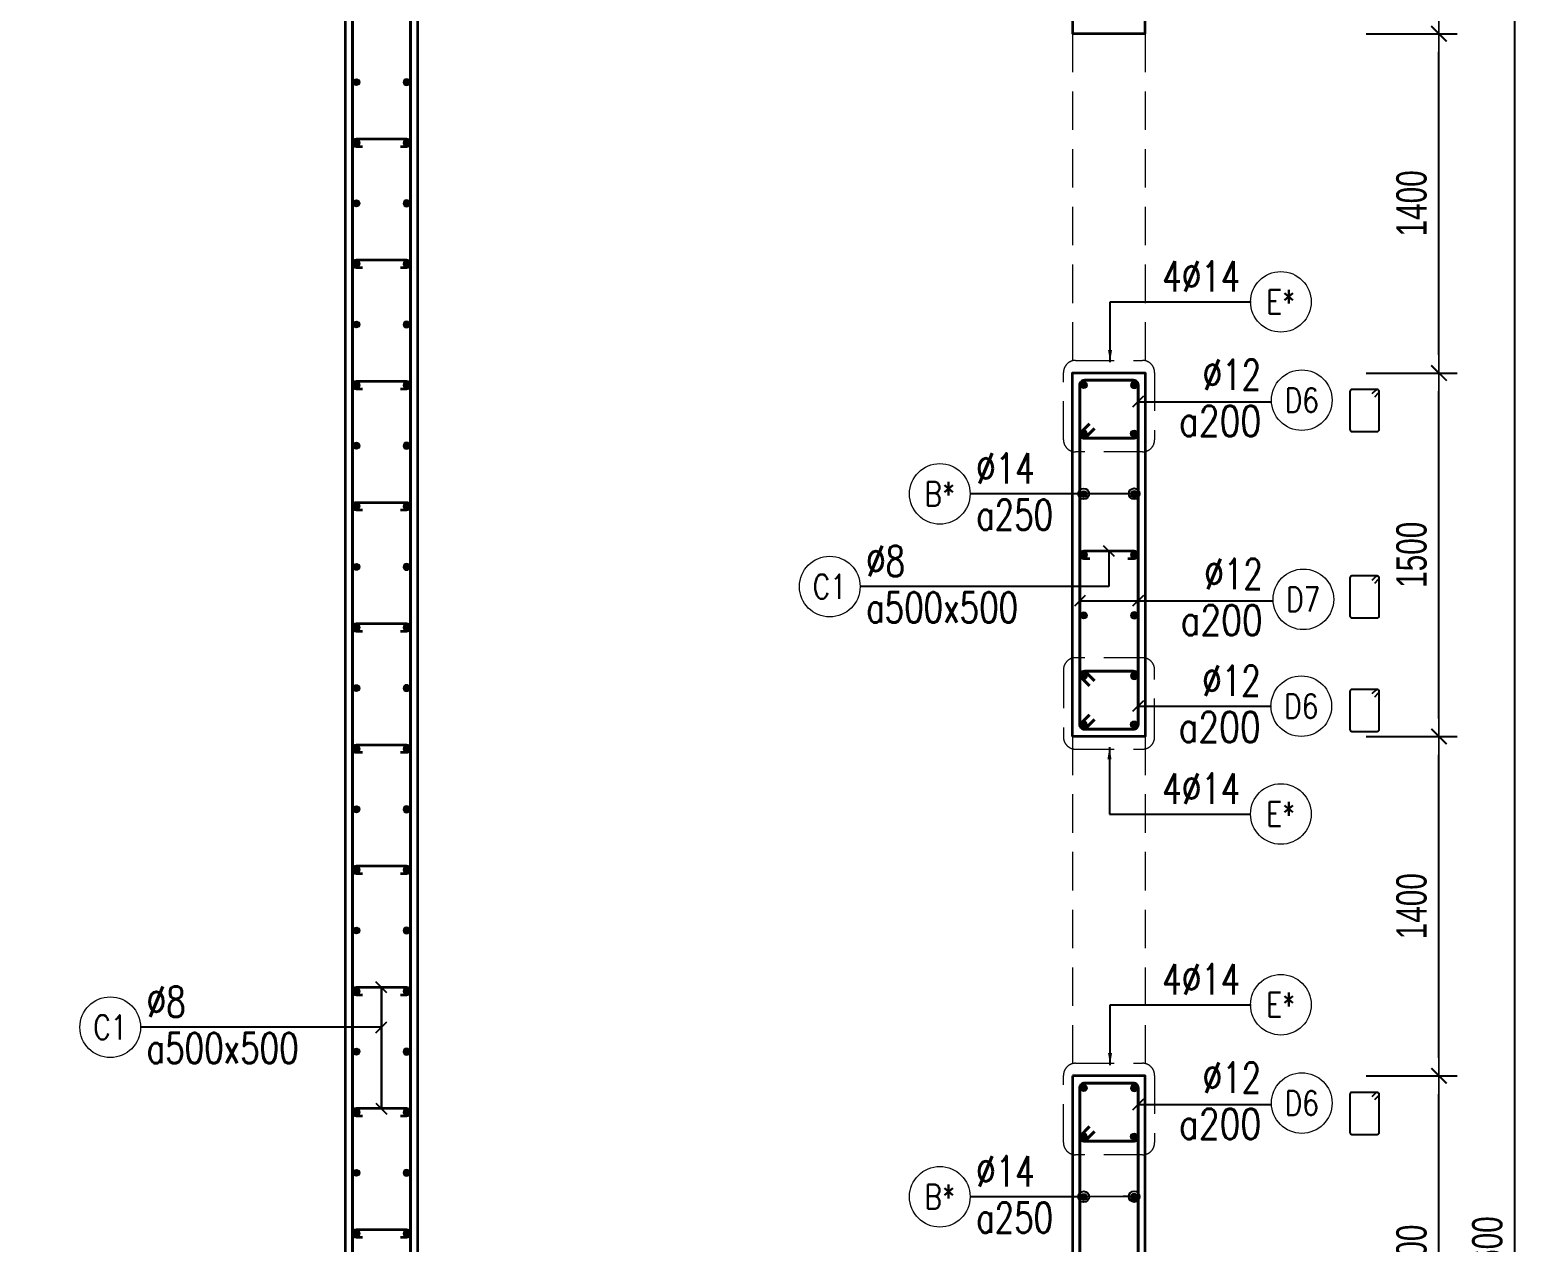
# Model space of a CAD drawing. Header units: millimetres. Extents: x 988833 to 1318015, y -9365 to 47591.
# Drawn here: x 1160652 to 1166849, y 39270 to 44274 of the extents above; entities that cross this region are included whole.
import ezdxf
from ezdxf.enums import TextEntityAlignment as Align

# ---------------------------------------------------------------- set-up
doc = ezdxf.new("R2010")
doc.units = ezdxf.units.MM
doc.header["$MEASUREMENT"] = 0
doc.linetypes.add('HIDDEN2', pattern=[4.7625, 3.175, -1.5875])
doc.layers.get('0').update_dxf_attribs({"lineweight": 20})
doc.layers.get('Defpoints').update_dxf_attribs({"color": 151, "lineweight": 9})
for name, color, linetype, lineweight in [('KC-LEADER', 153, 'Continuous', 18), ('KC-THEP', 6, 'Continuous', 40), ('NDC_S_BEAM', 3, 'HIDDEN2', 20), ('NDC_S_DIM', 1, 'Continuous', 15), ('NDC_S_HIDDEN', 8, 'HIDDEN2', 13), ('NDC_S_LEADER', 1, 'Continuous', 15), ('NDC_S_REBAR', 4, 'Continuous', 35), ('NDC_S_STIRRUP', 4, 'Continuous', 40), ('NDC_S_VN TEXT', 7, 'Continuous', 20), ('NDC_S_WALL', 6, 'Continuous', 35)]:
    doc.layers.add(name, color=color, linetype=linetype, lineweight=lineweight)
doc.layers.add('Ligature', color=1, linetype='Continuous')
doc.styles.add('NDC_ARIAL', font='arial.ttf', dxfattribs={"width": 0.85})
doc.styles.add('NDC_DIM', font='', dxfattribs={"width": 0.75})
doc.styles.add('NDC_EN TXT', font='romans.shx', dxfattribs={"width": 0.8})
doc.styles.get('NDC_DIM').set_extended_font_data('Dotum')
doc.dimstyles.new('NDC_1-50', dxfattribs={"dimscale": 50, "dimtxt": 2.5, "dimasz": 1, "dimexe": 1.5, "dimexo": 0, "dimgap": 0.8, "dimtad": 1, "dimdec": 0, "dimdsep": 46, "dimtxsty": 'NDC_ARIAL', "dimblk": 'DIMMARK', "dimcen": 49999.938995, "dimdle": 1.5, "dimclrd": 1, "dimclre": 1, "dimclrt": 3, "dimadec": 0, "dimazin": 0, "dimtfac": 1, "dimtdec": 0, "dimtix": 1, "dimtmove": 2, "dimatfit": 3, "dimfxl": 1, "dimarcsym": 0})
doc.dimstyles.new('NDC_dim_30', dxfattribs={"dimscale": 30, "dimtxt": 2.5, "dimasz": 1.5, "dimexe": 1.5, "dimexo": 2.5, "dimgap": 1, "dimtad": 1, "dimdec": 0, "dimzin": 0, "dimdsep": 46, "dimtxsty": 'NDC_DIM', "dimblk": 'DIMMARK', "dimcen": 0.09, "dimdle": 1.2, "dimclrd": 1, "dimclre": 1, "dimclrt": 3, "dimadec": 0, "dimazin": 0, "dimtfac": 1, "dimtdec": 0, "dimtix": 1, "dimtofl": 0, "dimtmove": 0, "dimatfit": 3, "dimfxl": 6, "dimfxlon": 1, "dimtolj": 1, "dimtzin": 0, "dimarcsym": 0})
doc.dimstyles.new('NDC_dim_50', dxfattribs={"dimscale": 50, "dimtxt": 2.5, "dimasz": 1.5, "dimexe": 1.5, "dimexo": 2.5, "dimgap": 1, "dimtad": 1, "dimdec": 0, "dimzin": 0, "dimdsep": 46, "dimtxsty": 'NDC_DIM', "dimblk": 'DIMMARK', "dimcen": 0.09, "dimdle": 1.2, "dimclrd": 1, "dimclre": 1, "dimclrt": 3, "dimadec": 0, "dimazin": 0, "dimtfac": 1, "dimtdec": 0, "dimtix": 1, "dimtofl": 0, "dimtmove": 0, "dimatfit": 3, "dimfxl": 6, "dimfxlon": 1, "dimtolj": 1, "dimtzin": 0, "dimarcsym": 0})

# ---------------------------------------------------------------- blocks, each defined once
blk = doc.blocks.new('THEP')
at = {"layer": 'KC-LEADER', "color": 6}
blk.add_circle((0, 0), 14, dxfattribs=at)
at = {"layer": 'KC-THEP'}
for p, q in [((-14, 0), (14, 0)), ((9.9, 9.9), (-9.9, -9.9)), ((-9.9, 9.9), (9.9, -9.9)), ((0, 14), (0, -14))]:
    blk.add_line(p, q, dxfattribs=at)
blk = doc.blocks.new('DIMMARK')
at = {"layer": 'NDC_S_DIM', "color": 1}
blk.add_line((-1.5, 0), (1, 0), dxfattribs=at)
at = {"layer": 'NDC_S_DIM', "color": 2, "const_width": 0.1}
blk.add_lwpolyline([(-0.424, -0.424), (0.424, 0.424)], dxfattribs=at)
blk = doc.blocks.new('*U11')
blk.add_circle((-2.5, 0), 2.5)
at = {"layer": 'NDC_S_VN TEXT', "color": 3, "style": 'NDC_EN TXT', "width": 0.75}
for tag, p in [('DK1', (0.5, 0.85)), ('KC1', (0.5, -2.97))]:
    blk.add_attdef(tag, p, '', height=2.5, dxfattribs=at)
at = {"layer": 'NDC_S_VN TEXT', "color": 7, "style": 'NDC_EN TXT', "width": 0.8}
blk.add_attdef('SH2', text='', height=2, dxfattribs=at).set_placement((-2.5, 0), align=Align.MIDDLE)
blk = doc.blocks.new('*U9')
blk.add_circle((2.5, 0), 2.5)
at = {"layer": 'NDC_S_VN TEXT', "color": 3, "style": 'NDC_EN TXT', "width": 0.75}
blk.add_attdef('DK2', text='', height=2.5, dxfattribs=at).set_placement((-0.85, 0.85), align=Align.RIGHT)
at = {"layer": 'NDC_S_VN TEXT', "color": 7, "style": 'NDC_EN TXT', "width": 0.8}
blk.add_attdef('SH3', text='', height=2, dxfattribs=at).set_placement((2.5, 0), align=Align.MIDDLE)
blk = doc.blocks.new('*U10')
blk.add_circle((2.5, 0), 2.5)
at = {"layer": 'NDC_S_VN TEXT', "color": 3, "style": 'NDC_EN TXT'}
for tag, width, p in [('DK2', 0.75, (-0.85, 0.85)), ('KC2', 0.8, (-0.85, -2.97))]:
    blk.add_attdef(tag, text='', height=2.5, dxfattribs=dict(at, width=width)).set_placement(p, align=Align.RIGHT)
at = {"layer": 'NDC_S_VN TEXT', "color": 7, "style": 'NDC_EN TXT', "width": 0.8}
blk.add_attdef('SH3', text='', height=2, dxfattribs=at).set_placement((2.5, 0), align=Align.MIDDLE)
blk = doc.blocks.new('*D734')
at = {"layer": 'Defpoints', "color": 0, "ltscale": 200, "transparency": 16777216}
for p in [(1165250.5, 45009.4), (1166773.9, 45009.4), (1165250.5, 33409.7)]:
    blk.add_point(p, dxfattribs=at)
at = {"layer": 'NDC_S_DIM', "color": 1, "lineweight": -2, "ltscale": 200, "transparency": 16777216}
for p, q in [((1166473.9, 45009.4), (1166848.9, 45009.4)), ((1166773.9, 33484.7), (1166773.9, 44934.4)), ((1166473.9, 33409.7), (1166848.9, 33409.7))]:
    blk.add_line(p, q, dxfattribs=at)
at = {"layer": 'NDC_S_DIM', "color": 1, "lineweight": -2, "ltscale": 200, "transparency": 16777216, "xscale": 75, "yscale": 75, "zscale": 75}
for p, rotation in [((1166773.9, 45009.4), 90), ((1166773.9, 33409.7), 270)]:
    blk.add_blockref('DIMMARK', p, dxfattribs=dict(at, rotation=rotation))
at = {"layer": 'NDC_S_DIM', "color": 3, "ltscale": 200, "transparency": 16777216, "insert": (1166661.3, 39209.6), "char_height": 125, "attachment_point": 5, "rotation": 90, "style": 'NDC_DIM'}
blk.add_mtext('\\A1;11600', dxfattribs=at)
blk = doc.blocks.new('*D749')
at = {"layer": 'Defpoints', "color": 0, "ltscale": 200, "transparency": 16777216}
for p in [(1165196.8, 39959.4), (1166461.3, 39959.4), (1165196.8, 38459.4)]:
    blk.add_point(p, dxfattribs=at)
at = {"layer": 'NDC_S_DIM', "color": 1, "lineweight": -2, "ltscale": 200, "transparency": 16777216}
for p, q in [((1166161.3, 39959.4), (1166536.3, 39959.4)), ((1166461.3, 38534.4), (1166461.3, 39884.4)), ((1166161.3, 38459.4), (1166536.3, 38459.4))]:
    blk.add_line(p, q, dxfattribs=at)
at = {"layer": 'NDC_S_DIM', "color": 1, "lineweight": -2, "ltscale": 200, "transparency": 16777216, "xscale": 75, "yscale": 75, "zscale": 75}
for p, rotation in [((1166461.3, 39959.4), 90), ((1166461.3, 38459.4), 270)]:
    blk.add_blockref('DIMMARK', p, dxfattribs=dict(at, rotation=rotation))
at = {"layer": 'NDC_S_DIM', "color": 3, "ltscale": 200, "transparency": 16777216, "insert": (1166348.7, 39209.4), "char_height": 125, "attachment_point": 5, "rotation": 90, "style": 'NDC_DIM'}
blk.add_mtext('\\A1;1500', dxfattribs=at)
blk = doc.blocks.new('*D750')
at = {"layer": 'Defpoints', "color": 0, "ltscale": 200, "transparency": 16777216}
for p in [(1165196.8, 41359.4), (1166461.3, 41359.4), (1165196.8, 39959.4)]:
    blk.add_point(p, dxfattribs=at)
at = {"layer": 'NDC_S_DIM', "color": 1, "lineweight": -2, "ltscale": 200, "transparency": 16777216}
for p, q in [((1166161.3, 41359.4), (1166536.3, 41359.4)), ((1166461.3, 40034.4), (1166461.3, 41284.4)), ((1166161.3, 39959.4), (1166536.3, 39959.4))]:
    blk.add_line(p, q, dxfattribs=at)
at = {"layer": 'NDC_S_DIM', "color": 1, "lineweight": -2, "ltscale": 200, "transparency": 16777216, "xscale": 75, "yscale": 75, "zscale": 75}
for p, rotation in [((1166461.3, 41359.4), 90), ((1166461.3, 39959.4), 270)]:
    blk.add_blockref('DIMMARK', p, dxfattribs=dict(at, rotation=rotation))
at = {"layer": 'NDC_S_DIM', "color": 3, "ltscale": 200, "transparency": 16777216, "insert": (1166348.7, 40659.4), "char_height": 125, "attachment_point": 5, "rotation": 90, "style": 'NDC_DIM'}
blk.add_mtext('\\A1;1400', dxfattribs=at)
blk = doc.blocks.new('*D751')
at = {"layer": 'Defpoints', "color": 0, "ltscale": 200, "transparency": 16777216}
for p in [(1165196.8, 42859.4), (1166461.3, 42859.4), (1165196.8, 41359.4)]:
    blk.add_point(p, dxfattribs=at)
at = {"layer": 'NDC_S_DIM', "color": 1, "lineweight": -2, "ltscale": 200, "transparency": 16777216}
for p, q in [((1166161.3, 42859.4), (1166536.3, 42859.4)), ((1166461.3, 41434.4), (1166461.3, 42784.4)), ((1166161.3, 41359.4), (1166536.3, 41359.4))]:
    blk.add_line(p, q, dxfattribs=at)
at = {"layer": 'NDC_S_DIM', "color": 1, "lineweight": -2, "ltscale": 200, "transparency": 16777216, "xscale": 75, "yscale": 75, "zscale": 75}
for p, rotation in [((1166461.3, 42859.4), 90), ((1166461.3, 41359.4), 270)]:
    blk.add_blockref('DIMMARK', p, dxfattribs=dict(at, rotation=rotation))
at = {"layer": 'NDC_S_DIM', "color": 3, "ltscale": 200, "transparency": 16777216, "insert": (1166348.7, 42109.4), "char_height": 125, "attachment_point": 5, "rotation": 90, "style": 'NDC_DIM'}
blk.add_mtext('\\A1;1500', dxfattribs=at)
blk = doc.blocks.new('*D752')
at = {"layer": 'Defpoints', "color": 0, "ltscale": 200, "transparency": 16777216}
for p in [(1165196.8, 44259.4), (1166461.3, 44259.4), (1165196.8, 42859.4)]:
    blk.add_point(p, dxfattribs=at)
at = {"layer": 'NDC_S_DIM', "color": 1, "lineweight": -2, "ltscale": 200, "transparency": 16777216}
for p, q in [((1166161.3, 44259.4), (1166536.3, 44259.4)), ((1166461.3, 42934.4), (1166461.3, 44184.4)), ((1166161.3, 42859.4), (1166536.3, 42859.4))]:
    blk.add_line(p, q, dxfattribs=at)
at = {"layer": 'NDC_S_DIM', "color": 1, "lineweight": -2, "ltscale": 200, "transparency": 16777216, "xscale": 75, "yscale": 75, "zscale": 75}
for p, rotation in [((1166461.3, 44259.4), 90), ((1166461.3, 42859.4), 270)]:
    blk.add_blockref('DIMMARK', p, dxfattribs=dict(at, rotation=rotation))
at = {"layer": 'NDC_S_DIM', "color": 3, "ltscale": 200, "transparency": 16777216, "insert": (1166348.7, 43559.4), "char_height": 125, "attachment_point": 5, "rotation": 90, "style": 'NDC_DIM'}
blk.add_mtext('\\A1;1400', dxfattribs=at)
blk = doc.blocks.new('*D753')
at = {"layer": 'Defpoints', "color": 0, "ltscale": 200, "transparency": 16777216}
for p in [(1164950.5, 44909.4), (1166461.3, 44909.4), (1165196.8, 44259.4)]:
    blk.add_point(p, dxfattribs=at)
at = {"layer": 'NDC_S_DIM', "color": 1, "lineweight": -2, "ltscale": 200, "transparency": 16777216}
for p, q in [((1166161.3, 44909.4), (1166536.3, 44909.4)), ((1166461.3, 44334.4), (1166461.3, 44834.4)), ((1166161.3, 44259.4), (1166536.3, 44259.4))]:
    blk.add_line(p, q, dxfattribs=at)
at = {"layer": 'NDC_S_DIM', "color": 1, "lineweight": -2, "ltscale": 200, "transparency": 16777216, "xscale": 75, "yscale": 75, "zscale": 75}
for p, rotation in [((1166461.3, 44909.4), 90), ((1166461.3, 44259.4), 270)]:
    blk.add_blockref('DIMMARK', p, dxfattribs=dict(at, rotation=rotation))
at = {"layer": 'NDC_S_DIM', "color": 3, "ltscale": 200, "transparency": 16777216, "insert": (1166348.7, 44584.4), "char_height": 125, "attachment_point": 5, "rotation": 90, "style": 'NDC_DIM'}
blk.add_mtext('\\A1;650', dxfattribs=at)

msp = doc.modelspace()

# ---------------------------------------------------------------- linework, layer by layer
at = {"layer": 'Ligature'}
for points in [[(1166196.5, 42761.6), (1166212.5, 42777.6, 0.668179), (1166206.7, 42791.5), (1166102.1, 42791.5, 0.414214), (1166093.9, 42783.4), (1166093.9, 42626.3, 0.414214), (1166102.1, 42618.1), (1166206.7, 42618.1, 0.414214), (1166214.9, 42626.3), (1166214.9, 42783.4, 0.668179), (1166201, 42789.1), (1166185, 42773.2)], [(1166196.5, 41992.5), (1166212.5, 42008.5, 0.668179), (1166206.7, 42022.4), (1166102.1, 42022.4, 0.414214), (1166093.9, 42014.2), (1166093.9, 41857.1, 0.414214), (1166102.1, 41849), (1166206.7, 41849, 0.414214), (1166214.9, 41857.1), (1166214.9, 42014.2, 0.668179), (1166200.9, 42020), (1166185, 42004)], [(1166196.5, 41523.9), (1166212.5, 41539.9, 0.668179), (1166206.7, 41553.8), (1166102.1, 41553.8, 0.414214), (1166093.9, 41545.7), (1166093.9, 41388.5, 0.414214), (1166102.1, 41380.4), (1166206.7, 41380.4, 0.414214), (1166214.9, 41388.5), (1166214.9, 41545.7, 0.668179), (1166200.9, 41551.4), (1166185, 41535.5)], [(1166196.5, 39861.6), (1166212.5, 39877.6, 0.668179), (1166206.7, 39891.5), (1166102.1, 39891.5, 0.414214), (1166093.9, 39883.4), (1166093.9, 39726.3, 0.414214), (1166102.1, 39718.1), (1166206.7, 39718.1, 0.414214), (1166214.9, 39726.3), (1166214.9, 39883.4, 0.668179), (1166201, 39889.1), (1166185, 39873.2)]]:
    msp.add_lwpolyline(points, format="xyb", dxfattribs=at)
at = {"layer": 'NDC_S_BEAM', "ltscale": 50}
for p, q in [((1164950.5, 44259.4), (1164950.5, 42859.4)), ((1165250.5, 44259.4), (1165250.5, 42859.4)), ((1164950.5, 41359.4), (1164950.5, 39959.4)), ((1165250.5, 41359.4), (1165250.5, 39959.4))]:
    msp.add_line(p, q, dxfattribs=at)
at = {"layer": 'NDC_S_HIDDEN', "ltscale": 50}
for points in [[(1164962.9, 42911.5), (1165238.7, 42911.5, -0.414214), (1165288.7, 42861.5), (1165288.7, 42583.9, -0.414214), (1165238.7, 42533.9), (1164962.9, 42533.9, -0.414214), (1164912.9, 42583.9), (1164912.9, 42861.5, -0.414214)], [(1164962.9, 41307.4), (1165238.7, 41307.4, 0.414214), (1165288.7, 41357.4), (1165288.7, 41634.9, 0.414214), (1165238.7, 41684.9), (1164962.9, 41684.9, 0.414214), (1164912.9, 41634.9), (1164912.9, 41357.4, 0.414214)], [(1164962.9, 40011.5), (1165238.7, 40011.5, -0.414214), (1165288.7, 39961.5), (1165288.7, 39683.9, -0.414214), (1165238.7, 39633.9), (1164962.9, 39633.9, -0.414214), (1164912.9, 39683.9), (1164912.9, 39961.5, -0.414214)]]:
    msp.add_lwpolyline(points, format="xyb", close=True, dxfattribs=at)
at = {"layer": 'NDC_S_REBAR'}
for points in [[(1162179, 43794.4), (1162204, 43794.4, 1), (1162204, 43824.4), (1161997, 43824.4, 1), (1161997, 43794.4), (1162022, 43794.4)], [(1162179, 43294.4), (1162204, 43294.4, 1), (1162204, 43324.4), (1161997, 43324.4, 1), (1161997, 43294.4), (1162022, 43294.4)], [(1162179, 42794.4), (1162204, 42794.4, 1), (1162204, 42824.4), (1161997, 42824.4, 1), (1161997, 42794.4), (1162022, 42794.4)], [(1162179, 42294.4), (1162204, 42294.4, 1), (1162204, 42324.4), (1161997, 42324.4, 1), (1161997, 42294.4), (1162022, 42294.4)], [(1165179, 42094.4), (1165204, 42094.4, 1), (1165204, 42124.4), (1164997, 42124.4, 1), (1164997, 42094.4), (1165022, 42094.4)], [(1162179, 41794.4), (1162204, 41794.4, 1), (1162204, 41824.4), (1161997, 41824.4, 1), (1161997, 41794.4), (1162022, 41794.4)], [(1162179, 41294.4), (1162204, 41294.4, 1), (1162204, 41324.4), (1161997, 41324.4, 1), (1161997, 41294.4), (1162022, 41294.4)], [(1162179, 40794.4), (1162204, 40794.4, 1), (1162204, 40824.4), (1161997, 40824.4, 1), (1161997, 40794.4), (1162022, 40794.4)], [(1162179, 40294.4), (1162204, 40294.4, 1), (1162204, 40324.4), (1161997, 40324.4, 1), (1161997, 40294.4), (1162022, 40294.4)], [(1162179, 39794.4), (1162204, 39794.4, 1), (1162204, 39824.4), (1161997, 39824.4, 1), (1161997, 39794.4), (1162022, 39794.4)], [(1162179, 39294.4), (1162204, 39294.4, 1), (1162204, 39324.4), (1161997, 39324.4, 1), (1161997, 39294.4), (1162022, 39294.4)]]:
    msp.add_lwpolyline(points, format="xyb", dxfattribs=at)
at = {"layer": 'NDC_S_STIRRUP'}
for points in [[(1162020.5, 33099.4), (1161980.5, 33059.4, 0.414214), (1162000.5, 33039.4), (1162200.5, 33039.4, 0.414214), (1162220.5, 33059.4), (1162220.5, 45359.4, 0.414214), (1162200.5, 45379.4), (1162000.5, 45379.4, 0.414214), (1161980.5, 45359.4), (1161980.5, 33059.4, 0.414214), (1162000.5, 33039.4), (1162040.5, 33079.4)], [(1165020.5, 41449.4), (1164980.5, 41409.4, 0.414214), (1165000.5, 41389.4), (1165200.5, 41389.4, 0.414214), (1165220.5, 41409.4), (1165220.5, 42809.4, 0.414214), (1165200.5, 42829.4), (1165000.5, 42829.4, 0.414214), (1164980.5, 42809.4), (1164980.5, 41409.4, 0.414214), (1165000.5, 41389.4), (1165040.5, 41429.4)], [(1165020.5, 42650), (1164980.5, 42610, 0.414214), (1165000.5, 42590), (1165200.5, 42590, 0.414214), (1165220.5, 42610), (1165220.5, 42809.4, 0.414214), (1165200.5, 42829.4), (1165000.5, 42829.4, 0.414214), (1164980.5, 42809.4), (1164980.5, 42610, 0.414214), (1165000.5, 42590), (1165040.5, 42630)], [(1165020.5, 41568.9), (1164980.5, 41608.9, -0.414214), (1165000.5, 41628.9), (1165200.5, 41628.9, -0.414214), (1165220.5, 41608.9), (1165220.5, 41409.4, -0.414214), (1165200.5, 41389.4), (1165000.5, 41389.4, -0.414214), (1164980.5, 41409.4), (1164980.5, 41608.9, -0.414214), (1165000.5, 41628.9), (1165040.5, 41588.9)], [(1165020.5, 38549.4), (1164980.5, 38509.4, 0.414214), (1165000.5, 38489.4), (1165200.5, 38489.4, 0.414214), (1165220.5, 38509.4), (1165220.5, 39909.4, 0.414214), (1165200.5, 39929.4), (1165000.5, 39929.4, 0.414214), (1164980.5, 39909.4), (1164980.5, 38509.4, 0.414214), (1165000.5, 38489.4), (1165040.5, 38529.4)], [(1165020.5, 39750), (1164980.5, 39710, 0.414214), (1165000.5, 39690), (1165200.5, 39690, 0.414214), (1165220.5, 39710), (1165220.5, 39909.4, 0.414214), (1165200.5, 39929.4), (1165000.5, 39929.4, 0.414214), (1164980.5, 39909.4), (1164980.5, 39710, 0.414214), (1165000.5, 39690), (1165040.5, 39730)]]:
    msp.add_lwpolyline(points, format="xyb", dxfattribs=at)
at = {"layer": 'NDC_S_WALL'}
for points in [[(1159250.5, 44259.5), (1159250.5, 44909.5), (1161950.5, 44909.5), (1161950.5, 33509.5), (1159250.5, 33509.5), (1159250.5, 34159.5), (1158950.5, 34159.5), (1158950.5, 33009.5), (1165250.5, 33009.5), (1165250.5, 33009.5), (1165250.5, 34159.5), (1164950.5, 34159.5), (1164950.5, 33509.5), (1164950.5, 33509.5), (1162250.5, 33509.5), (1162250.5, 44909.5), (1164950.5, 44909.5), (1164950.5, 44909.5), (1164950.5, 44259.5), (1165250.5, 44259.5), (1165250.5, 45409.5), (1165250.5, 45409.5), (1158950.5, 45409.5), (1158950.5, 44259.5)], [(1164950.5, 41359.5), (1164950.5, 42859.5), (1165250.5, 42859.5), (1165250.5, 41359.5), (1164950.5, 41359.5)], [(1164950.5, 39959.5), (1164950.5, 38459.5), (1165250.5, 38459.5), (1165250.5, 39959.5), (1164950.5, 39959.5)]]:
    msp.add_lwpolyline(points, dxfattribs=at)

# ---------------------------------------------------------------- block references
at = {"layer": 'KC-THEP'}
for p, rotation in [((1161997, 44059.4), 189.6685644363809), ((1161997, 43809.4), 189.6685644363809), ((1161997, 43559.4), 189.6685644363809), ((1161997, 43309.4), 189.6685644363809), ((1161997, 43059.4), 189.6685644363809), ((1161997, 42809.4), 189.6685644363809), ((1164997, 42809.4), 189.6685644363809), ((1165204, 42609.4), 9.668564436380926), ((1161997, 42559.4), 189.6685644363809), ((1164997, 42359.4), 189.6685644363809), ((1161997, 42309.4), 189.6685644363809), ((1164997, 42109.4), 189.6685644363809), ((1161997, 42059.4), 189.6685644363809), ((1164997, 41859.4), 189.6685644363809), ((1161997, 41809.4), 189.6685644363809), ((1164997, 41609.4), 189.6685644363809), ((1161997, 41559.4), 189.6685644363809), ((1165204, 41409.4), 9.668564436380946), ((1161997, 41309.4), 189.6685644363809), ((1161997, 41059.4), 189.6685644363809), ((1161997, 40809.4), 189.6685644363809), ((1161997, 40559.4), 189.6685644363809), ((1161997, 40309.4), 189.6685644363809), ((1161997, 40059.4), 189.6685644363809), ((1164997, 39909.4), 189.6685644363809), ((1161997, 39809.4), 189.6685644363809), ((1165204, 39709.4), 9.668564436380926), ((1161997, 39559.4), 189.6685644363809), ((1164997, 39459.4), 189.6685644363809), ((1161997, 39309.4), 189.6685644363809)]:
    msp.add_blockref('THEP', p, dxfattribs=dict(at, rotation=rotation))
at = {"layer": 'KC-THEP', "xscale": -1}
for p, rotation in [((1162204, 44059.4), 170.331435563619), ((1162204, 43809.4), 170.331435563619), ((1162204, 43559.4), 170.331435563619), ((1162204, 43309.4), 170.331435563619), ((1162204, 43059.4), 170.331435563619), ((1162204, 42809.4), 170.331435563619), ((1165204, 42809.4), 170.331435563619), ((1164997, 42609.4), 350.3314355636191), ((1162204, 42559.4), 170.331435563619), ((1165204, 42359.4), 170.331435563619), ((1162204, 42309.4), 170.331435563619), ((1165204, 42109.4), 170.331435563619), ((1162204, 42059.4), 170.331435563619), ((1165204, 41859.4), 170.331435563619), ((1162204, 41809.4), 170.331435563619), ((1165204, 41609.4), 170.331435563619), ((1162204, 41559.4), 170.331435563619), ((1164997, 41409.4), 350.3314355636191), ((1162204, 41309.4), 170.331435563619), ((1162204, 41059.4), 170.331435563619), ((1162204, 40809.4), 170.331435563619), ((1162204, 40559.4), 170.331435563619), ((1162204, 40309.4), 170.331435563619), ((1162204, 40059.4), 170.331435563619), ((1165204, 39909.4), 170.331435563619), ((1162204, 39809.4), 170.331435563619), ((1164997, 39709.4), 350.3314355636191), ((1162204, 39559.4), 170.331435563619), ((1165204, 39459.4), 170.331435563619), ((1162204, 39309.4), 170.331435563619)]:
    msp.add_blockref('THEP', p, dxfattribs=dict(at, rotation=rotation))
at = {"layer": 'NDC_S_VN TEXT', "xscale": 50, "yscale": 50, "zscale": 50}
for name, p, values in [('*U9', (1165684.4, 43153), {'SH3': 'E*', 'DK2': '4%%C14'}), ('*U10', (1165770.7, 42747.3), {'SH3': 'D6', 'DK2': '%%c12', 'KC2': 'a200'}), ('*U11', (1164528, 42360.7), {'SH2': 'B*', 'DK1': '%%C14', 'KC1': 'a250'}), ('*U11', (1164074.1, 41978.2), {'SH2': 'C1', 'DK1': '%%c8', 'KC1': 'a500x500'}), ('*U10', (1165777.2, 41925.6), {'SH3': 'D7', 'DK2': '%%c12', 'KC2': 'a200'}), ('*U10', (1165768.7, 41484.9), {'SH3': 'D6', 'DK2': '%%c12', 'KC2': 'a200'}), ('*U9', (1165684.4, 41039.9), {'SH3': 'E*', 'DK2': '4%%C14'}), ('*U9', (1165684.4, 40253), {'SH3': 'E*', 'DK2': '4%%C14'}), ('*U11', (1161107.2, 40160.1), {'SH2': 'C1', 'DK1': '%%c8', 'KC1': 'a500x500'}), ('*U10', (1165770.7, 39847.3), {'SH3': 'D6', 'DK2': '%%c12', 'KC2': 'a200'}), ('*U11', (1164528, 39460.7), {'SH2': 'B*', 'DK1': '%%C14', 'KC1': 'a250'})]:
    msp.add_blockref(name, p, dxfattribs=at).add_auto_attribs(values)

# ---------------------------------------------------------------- dimensions: what is measured, and where the dimension line sits
at = {"layer": 'NDC_S_DIM', "ltscale": 200}
for base, p1, p2, picture, middle in [((1166773.9, 45009.4), (1165250.5, 33409.7), (1165250.5, 45009.4), '*D734', (1166661.3, 39209.6)), ((1166461.3, 44909.4), (1165196.8, 44259.4), (1164950.5, 44909.4), '*D753', (1166348.7, 44584.4)), ((1166461.3, 44259.4), (1165196.8, 42859.4), (1165196.8, 44259.4), '*D752', (1166348.7, 43559.4)), ((1166461.3, 42859.4), (1165196.8, 41359.4), (1165196.8, 42859.4), '*D751', (1166348.7, 42109.4)), ((1166461.3, 41359.4), (1165196.8, 39959.4), (1165196.8, 41359.4), '*D750', (1166348.7, 40659.4)), ((1166461.3, 39959.4), (1165196.8, 38459.4), (1165196.8, 39959.4), '*D749', (1166348.7, 39209.4))]:
    dim = msp.add_linear_dim(base=base, p1=p1, p2=p2, angle=90, dimstyle='NDC_dim_50', override={"dimtmove": 1}, dxfattribs=at)
    dim.commit()
    dim.dimension.update_dxf_attribs({"geometry": picture, "text_midpoint": middle})

# ---------------------------------------------------------------- leaders
at = {"layer": 'NDC_S_LEADER'}
for points, dimstyle, override in [([(1165105, 42904.1), (1165105, 43153), (1165686.6, 43153)], 'NDC_1-50', {"dimgap": 0.8, "dimtad": 0}), ([(1165220.5, 42741), (1165770.8, 42741)], 'NDC_dim_30', {"dimtad": 0, "dimldrblk": 'Oblique'}), ([(1165204.3, 42361.2), (1164528, 42360.7)], 'NDC_dim_30', {"dimtad": 0, "dimldrblk": 'Origin'}), ([(1164996.7, 42360.9), (1164528, 42360.7)], 'NDC_dim_30', {"dimtad": 0, "dimldrblk": 'Origin'}), ([(1165100.5, 42124.4), (1165100.5, 41978.4), (1164074.1, 41978.2)], 'NDC_dim_30', {"dimtad": 0, "dimldrblk": 'Oblique'}), ([(1164980.5, 41919.3), (1165777.3, 41919.3)], 'NDC_dim_30', {"dimtad": 0, "dimldrblk": 'Oblique'}), ([(1165220.5, 41919.3), (1165777.3, 41919.3)], 'NDC_dim_30', {"dimtad": 0, "dimldrblk": 'Oblique'}), ([(1165220.5, 41484.9), (1165770.8, 41484.9)], 'NDC_dim_30', {"dimtad": 0, "dimldrblk": 'Oblique'}), ([(1165102.6, 41315.9), (1165102.6, 41039.9), (1165684.2, 41039.9)], 'NDC_1-50', {"dimgap": 0.8, "dimtad": 0}), ([(1162100.5, 40324.4), (1162100.5, 39824.4)], 'NDC_dim_30', {"dimtad": 0, "dimldrblk": 'Oblique'}), ([(1162100.5, 39824.4), (1162100.5, 40324.4)], 'NDC_dim_30', {"dimtad": 0, "dimldrblk": 'Oblique'}), ([(1165105, 40004.1), (1165105, 40253), (1165686.6, 40253)], 'NDC_1-50', {"dimgap": 0.8, "dimtad": 0}), ([(1162100.5, 40160.1), (1161107.2, 40160.1)], 'NDC_dim_30', {"dimtad": 0, "dimldrblk": 'Oblique'}), ([(1165220.5, 39841), (1165770.8, 39841)], 'NDC_dim_30', {"dimtad": 0, "dimldrblk": 'Oblique'}), ([(1165204.3, 39461.2), (1164528, 39460.7)], 'NDC_dim_30', {"dimtad": 0, "dimldrblk": 'Origin'}), ([(1164996.7, 39460.9), (1164528, 39460.7)], 'NDC_dim_30', {"dimtad": 0, "dimldrblk": 'Origin'})]:
    msp.add_leader(points, dimstyle=dimstyle, override=override, dxfattribs=at)

doc.saveas('drawing.dxf')
